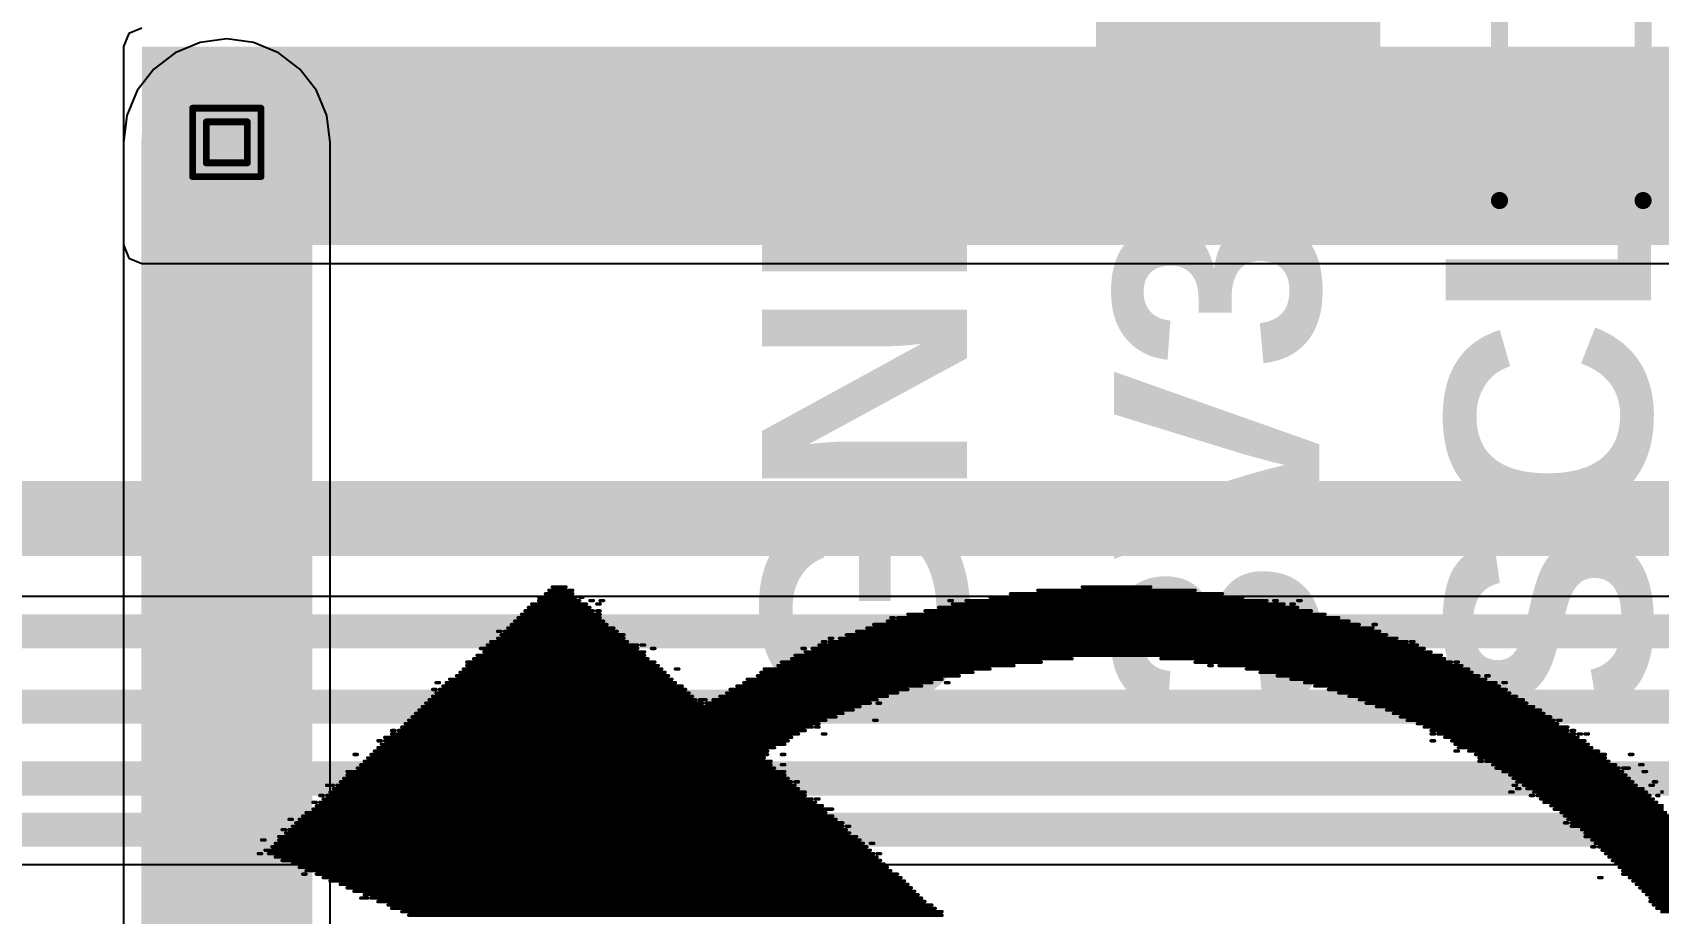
# Model space of a CAD drawing. Header units: inches. Extents: x -0.3 to 9.9, y -0.4 to 5.
# Drawn here: x 1.863 to 2.3385, y 1.6235 to 1.8811 of the extents above; entities that cross this region are included whole.
import ezdxf

# ---------------------------------------------------------------- set-up
doc = ezdxf.new("R2010")
doc.units = ezdxf.units.IN
doc.header["$MEASUREMENT"] = 0
for name, color, linetype in [('Bottom Layer', 5, 'Continuous'), ('Bottom Overlay', 54, 'Continuous'), ('Bottom Solder', 6, 'Continuous'), ('Drill Drawing', 1, 'Continuous'), ('Top Layer', 1, 'Continuous'), ('Top Overlay', 2, 'Continuous'), ('Top Paste', 8, 'Continuous'), ('Top Solder', 216, 'Continuous'), ('Via Holes', 16, 'Continuous')]:
    doc.layers.add(name, color=color, linetype=linetype)
doc.styles.add('Arial_Bold', font='', dxfattribs={"height": 0.2})
doc.styles.get('Arial_Bold').set_extended_font_data('Arial', bold=True)

# ---------------------------------------------------------------- blocks, each defined once
blk = doc.blocks.new('R___0603_74')
at = {"layer": 'Top Layer'}
for points in [[(-0.015, 0.0175), (-0.015, -0.0175), (-0.045, -0.0175), (-0.045, 0.0175)], [(0.045, 0.0175), (0.045, -0.0175), (0.015, -0.0175), (0.015, 0.0175)]]:
    blk.add_hatch(color=1, dxfattribs=at).paths.add_polyline_path(points)
at = {"layer": 'Top Paste'}
for points in [[(-0.015, 0.0175), (-0.015, -0.0175), (-0.045, -0.0175), (-0.045, 0.0175)], [(0.045, 0.0175), (0.045, -0.0175), (0.015, -0.0175), (0.015, 0.0175)]]:
    blk.add_hatch(color=8, dxfattribs=at).paths.add_polyline_path(points)
at = {"layer": 'Top Solder'}
for points in [[(-0.011, 0.0215), (-0.011, -0.0215), (-0.049, -0.0215), (-0.049, 0.0215)], [(0.049, 0.0215), (0.049, -0.0215), (0.011, -0.0215), (0.011, 0.0215)]]:
    blk.add_hatch(color=216, dxfattribs=at).paths.add_polyline_path(points)
at = {"layer": 'Top Overlay', "const_width": 0.005}
for points in [[(0.048, 0.021), (-0.048, 0.021)], [(-0.048, -0.021), (-0.048, 0.021)], [(0.048, -0.021), (0.048, 0.021)], [(0.048, -0.021), (-0.048, -0.021)]]:
    blk.add_lwpolyline(points, dxfattribs=at)
at = {"layer": 'Top Overlay', "const_width": 0.0025}
for points in [[(-0.04925, 0.021, 1), (-0.04675, 0.021, 1)], [(-0.04925, 0.021, 1), (-0.04675, 0.021, 1)], [(0.04675, 0.021, 1), (0.04925, 0.021, 1)], [(0.04675, 0.021, 1), (0.04925, 0.021, 1)], [(-0.04925, -0.021, 1), (-0.04675, -0.021, 1)], [(-0.04925, -0.021, 1), (-0.04675, -0.021, 1)], [(0.04675, -0.021, 1), (0.04925, -0.021, 1)], [(0.04675, -0.021, 1), (0.04925, -0.021, 1)]]:
    blk.add_lwpolyline(points, format="xyb", close=True, dxfattribs=at)

msp = doc.modelspace()

# ---------------------------------------------------------------- hatches: boundary and pattern name
at = {"layer": 'Bottom Layer'}
h = msp.add_hatch(color=5, dxfattribs=at)
edge = h.paths.add_edge_path()
edge.add_arc((1.91982, 1.849), 0.01181, 0, 360)
at = {"layer": 'Bottom Solder'}
h = msp.add_hatch(color=6, dxfattribs=at)
edge = h.paths.add_edge_path()
edge.add_arc((1.91982, 1.849), 0.00591, 0, 360)
at = {"layer": 'Top Layer'}
for points in [[(2.174, 1.839), (2.25718, 1.839), (2.25718, 2.152), (2.174, 2.152)], [(2.859, 1.819), (2.859, 1.877), (1.895, 1.877), (1.895, 1.819)]]:
    msp.add_hatch(color=1, dxfattribs=at).paths.add_polyline_path(points)
h = msp.add_hatch(color=1, dxfattribs=at)
edge = h.paths.add_edge_path()
edge.add_arc((1.91982, 1.849), 0.01181, 0, 360)
at = {"layer": 'Top Solder'}
h = msp.add_hatch(color=216, dxfattribs=at)
edge = h.paths.add_edge_path()
edge.add_arc((1.91982, 1.849), 0.00591, 0, 360)
at = {"layer": 'Via Holes'}
h = msp.add_hatch(color=7, dxfattribs=at)
edge = h.paths.add_edge_path()
edge.add_arc((1.91982, 1.849), 0.00591, 0, 360)

# ---------------------------------------------------------------- linework, layer by layer
at = {"layer": 'Bottom Layer'}
for p, q in [((1.91199, 1.87823), (1.90469, 1.87521)), ((1.91982, 1.87926), (1.91199, 1.87823)), ((1.92765, 1.87823), (1.91982, 1.87926)), ((1.93495, 1.87521), (1.92765, 1.87823)), ((1.90469, 1.87521), (1.89843, 1.8704)), ((1.94122, 1.8704), (1.93495, 1.87521)), ((1.89843, 1.8704), (1.89362, 1.86413)), ((1.94603, 1.86413), (1.94122, 1.8704)), ((1.89362, 1.86413), (1.89059, 1.85683)), ((1.94905, 1.85683), (1.94603, 1.86413)), ((1.89059, 1.85683), (1.88956, 1.849)), ((1.95008, 1.849), (1.94905, 1.85683)), ((1.88956, 1.849), (1.88956, 1.56695)), ((1.95008, 1.56695), (1.95008, 1.849))]:
    msp.add_line(p, q, dxfattribs=at)
at = {"layer": 'Bottom Layer', "const_width": 0.05}
msp.add_lwpolyline([(1.91982, 1.56695), (1.91982, 1.849)], dxfattribs=at)
at = {"layer": 'Bottom Layer', "const_width": 0.025}
msp.add_lwpolyline([(1.90732, 1.849, 1), (1.93232, 1.849, 1)], format="xyb", close=True, dxfattribs=at)
at = {"layer": 'Bottom Overlay', "const_width": 0.001}
for points in [[(2.013, 1.717), (2.021, 1.717)], [(2.014, 1.718), (2.021, 1.718)], [(2.015, 1.719), (2.019, 1.719)], [(2.149, 1.717), (2.211, 1.717)], [(2.157, 1.718), (2.203, 1.718)], [(2.17, 1.719), (2.19, 1.719)], [(2.007, 1.712), (2.027, 1.712)], [(2.008, 1.713), (2.026, 1.713)], [(2.009, 1.714), (2.025, 1.714)], [(2.011, 1.716), (2.022, 1.716)], [(2.011, 1.715), (2.023, 1.715)], [(2.023, 1.716), (2.024, 1.716)], [(2.026, 1.715), (2.027, 1.715)], [(2.028, 1.714), (2.029, 1.714)], [(2.028, 1.712), (2.029, 1.712)], [(2.029, 1.715), (2.03, 1.715)], [(2.124, 1.712), (2.237, 1.712)], [(2.128, 1.713), (2.233, 1.713)], [(2.131, 1.715), (2.132, 1.715)], [(2.132, 1.714), (2.229, 1.714)], [(2.136, 1.715), (2.224, 1.715)], [(2.143, 1.716), (2.217, 1.716)], [(2.226, 1.715), (2.227, 1.715)], [(2.231, 1.714), (2.232, 1.714)], [(2.233, 1.715), (2.234, 1.715)], [(2.002, 1.707), (2.033, 1.707)], [(2.003, 1.708), (2.031, 1.708)], [(2.004, 1.709), (2.03, 1.709)], [(2.005, 1.71), (2.029, 1.71)], [(2.006, 1.711), (2.029, 1.711)], [(2.107, 1.707), (2.255, 1.707)], [(2.109, 1.708), (2.251, 1.708)], [(2.113, 1.709), (2.248, 1.709)], [(2.114, 1.71), (2.115, 1.71)], [(2.116, 1.71), (2.245, 1.71)], [(2.119, 1.711), (2.241, 1.711)], [(2.255, 1.708), (2.256, 1.708)], [(1.996, 1.702), (2.04, 1.702)], [(1.997, 1.703), (2.037, 1.703)], [(1.999, 1.706), (2, 1.706)], [(1.999, 1.704), (2.036, 1.704)], [(2, 1.705), (2.036, 1.705)], [(2.001, 1.706), (2.034, 1.706)], [(2.041, 1.702), (2.042, 1.702)], [(2.093, 1.702), (2.268, 1.702)], [(2.094, 1.703), (2.095, 1.703)], [(2.096, 1.704), (2.097, 1.704)], [(2.096, 1.703), (2.265, 1.703)], [(2.099, 1.704), (2.262, 1.704)], [(2.101, 1.705), (2.259, 1.705)], [(2.104, 1.706), (2.257, 1.706)], [(2.266, 1.703), (2.267, 1.703)], [(1.992, 1.698), (2.043, 1.698)], [(1.993, 1.699), (2.042, 1.699)], [(1.994, 1.701), (2.04, 1.701)], [(1.995, 1.7), (2.042, 1.7)], [(2.044, 1.701), (2.045, 1.701)], [(2.085, 1.698), (2.167, 1.698)], [(2.086, 1.699), (2.275, 1.699)], [(2.088, 1.701), (2.089, 1.701)], [(2.089, 1.7), (2.272, 1.7)], [(2.091, 1.701), (2.27, 1.701)], [(2.193, 1.698), (2.276, 1.698)], [(1.987, 1.693), (2.049, 1.693)], [(1.988, 1.694), (2.048, 1.694)], [(1.989, 1.695), (2.047, 1.695)], [(1.99, 1.697), (2.045, 1.697)], [(1.99, 1.696), (2.046, 1.696)], [(2.051, 1.695), (2.052, 1.695)], [(2.075, 1.693), (2.134, 1.693)], [(2.076, 1.694), (2.138, 1.694)], [(2.077, 1.695), (2.143, 1.695)], [(2.081, 1.696), (2.15, 1.696)], [(2.082, 1.697), (2.158, 1.697)], [(2.203, 1.697), (2.278, 1.697)], [(2.207, 1.696), (2.208, 1.696)], [(2.21, 1.696), (2.281, 1.696)], [(2.218, 1.695), (2.283, 1.695)], [(2.222, 1.694), (2.284, 1.694)], [(2.227, 1.693), (2.286, 1.693)], [(2.279, 1.697), (2.28, 1.697)], [(2.288, 1.693), (2.289, 1.693)], [(1.98, 1.689), (1.981, 1.689)], [(1.981, 1.691), (1.982, 1.691)], [(1.981, 1.688), (2.055, 1.688)], [(1.982, 1.689), (2.054, 1.689)], [(1.983, 1.69), (2.053, 1.69)], [(1.984, 1.691), (2.051, 1.691)], [(1.985, 1.692), (2.05, 1.692)], [(2.066, 1.688), (2.116, 1.688)], [(2.067, 1.689), (2.119, 1.689)], [(2.069, 1.69), (2.123, 1.69)], [(2.071, 1.691), (2.126, 1.691)], [(2.072, 1.692), (2.129, 1.692)], [(2.13, 1.691), (2.131, 1.691)], [(2.231, 1.692), (2.288, 1.692)], [(2.235, 1.691), (2.291, 1.691)], [(2.238, 1.69), (2.292, 1.69)], [(2.242, 1.689), (2.294, 1.689)], [(2.245, 1.688), (2.295, 1.688)], [(2.293, 1.691), (2.294, 1.691)], [(1.976, 1.683), (2.103, 1.683)], [(1.977, 1.684), (2.105, 1.684)], [(1.978, 1.685), (2.059, 1.685)], [(1.979, 1.686), (2.057, 1.686)], [(1.98, 1.687), (2.056, 1.687)], [(2.058, 1.686), (2.06, 1.686)], [(2.06, 1.685), (2.108, 1.685)], [(2.062, 1.686), (2.11, 1.686)], [(2.064, 1.687), (2.113, 1.687)], [(2.11, 1.685), (2.111, 1.685)], [(2.248, 1.687), (2.297, 1.687)], [(2.251, 1.686), (2.299, 1.686)], [(2.253, 1.685), (2.3, 1.685)], [(2.256, 1.684), (2.302, 1.684)], [(2.259, 1.683), (2.304, 1.683)], [(1.972, 1.679), (2.093, 1.679)], [(1.973, 1.68), (2.095, 1.68)], [(1.974, 1.681), (2.098, 1.681)], [(1.975, 1.682), (2.1, 1.682)], [(2.109, 1.68), (2.11, 1.68)], [(2.261, 1.682), (2.305, 1.682)], [(2.263, 1.681), (2.307, 1.681)], [(2.265, 1.68), (2.308, 1.68)], [(2.268, 1.679), (2.309, 1.679)], [(2.309, 1.68), (2.31, 1.68)], [(1.964, 1.674), (1.965, 1.674)], [(1.966, 1.675), (2.085, 1.675)], [(1.966, 1.674), (2.084, 1.674)], [(1.968, 1.677), (1.969, 1.677)], [(1.968, 1.676), (2.087, 1.676)], [(1.97, 1.677), (2.089, 1.677)], [(1.971, 1.678), (2.091, 1.678)], [(2.092, 1.678), (2.093, 1.678)], [(2.094, 1.676), (2.095, 1.676)], [(2.27, 1.678), (2.312, 1.678)], [(2.272, 1.677), (2.312, 1.677)], [(2.272, 1.676), (2.273, 1.676)], [(2.272, 1.674), (2.273, 1.674)], [(2.274, 1.676), (2.314, 1.676)], [(2.276, 1.675), (2.315, 1.675)], [(2.278, 1.674), (2.317, 1.674)], [(2.313, 1.677), (2.314, 1.677)], [(2.315, 1.676), (2.316, 1.676)], [(2.317, 1.676), (2.318, 1.676)], [(1.957, 1.67), (1.958, 1.67)], [(1.961, 1.669), (2.077, 1.669)], [(1.962, 1.67), (2.078, 1.67)], [(1.963, 1.671), (2.078, 1.671)], [(1.964, 1.672), (2.08, 1.672)], [(1.965, 1.673), (2.083, 1.673)], [(2.082, 1.67), (2.083, 1.67)], [(2.279, 1.673), (2.318, 1.673)], [(2.279, 1.671), (2.28, 1.671)], [(2.28, 1.672), (2.319, 1.672)], [(2.283, 1.671), (2.321, 1.671)], [(2.285, 1.67), (2.323, 1.67)], [(2.286, 1.669), (2.323, 1.669)], [(2.33, 1.67), (2.331, 1.67)], [(1.955, 1.665), (2.083, 1.665)], [(1.955, 1.664), (2.083, 1.664)], [(1.958, 1.666), (2.08, 1.666)], [(1.959, 1.667), (2.079, 1.667)], [(1.96, 1.668), (2.079, 1.668)], [(2.082, 1.667), (2.083, 1.667)], [(2.286, 1.668), (2.287, 1.668)], [(2.288, 1.668), (2.324, 1.668)], [(2.29, 1.667), (2.326, 1.667)], [(2.291, 1.666), (2.327, 1.666)], [(2.293, 1.665), (2.328, 1.665)], [(2.295, 1.664), (2.329, 1.664)], [(2.328, 1.666), (2.33, 1.666)], [(2.333, 1.667), (2.334, 1.667)], [(2.334, 1.665), (2.335, 1.665)], [(1.949, 1.661), (1.951, 1.661)], [(1.95, 1.659), (2.089, 1.659)], [(1.951, 1.66), (2.087, 1.66)], [(1.952, 1.661), (2.086, 1.661)], [(1.953, 1.662), (2.085, 1.662)], [(1.954, 1.663), (2.084, 1.663)], [(2.086, 1.662), (2.087, 1.662)], [(2.295, 1.659), (2.296, 1.659)], [(2.296, 1.663), (2.33, 1.663)], [(2.296, 1.661), (2.297, 1.661)], [(2.297, 1.662), (2.331, 1.662)], [(2.297, 1.66), (2.298, 1.66)], [(2.299, 1.661), (2.332, 1.661)], [(2.3, 1.66), (2.334, 1.66)], [(2.302, 1.659), (2.335, 1.659)], [(2.336, 1.661), (2.337, 1.661)], [(2.337, 1.662), (2.338, 1.662)], [(2.339, 1.659), (2.34, 1.659)], [(1.945, 1.656), (1.946, 1.656)], [(1.946, 1.655), (2.094, 1.655)], [(1.947, 1.658), (1.948, 1.658)], [(1.947, 1.656), (2.092, 1.656)], [(1.948, 1.657), (2.091, 1.657)], [(1.949, 1.658), (2.089, 1.658)], [(2.092, 1.657), (2.093, 1.657)], [(2.301, 1.658), (2.302, 1.658)], [(2.303, 1.658), (2.336, 1.658)], [(2.304, 1.657), (2.337, 1.657)], [(2.305, 1.656), (2.338, 1.656)], [(2.307, 1.655), (2.34, 1.655)], [(2.338, 1.658), (2.339, 1.658)], [(1.938, 1.651), (1.939, 1.651)], [(1.94, 1.65), (2.1, 1.65)], [(1.941, 1.651), (2.098, 1.651)], [(1.942, 1.652), (2.097, 1.652)], [(1.943, 1.653), (2.095, 1.653)], [(1.945, 1.654), (2.097, 1.654)], [(2.308, 1.654), (2.34, 1.654)], [(2.31, 1.653), (2.341, 1.653)], [(2.311, 1.652), (2.344, 1.652)], [(2.311, 1.65), (2.312, 1.65)], [(2.312, 1.651), (2.343, 1.651)], [(2.313, 1.65), (2.344, 1.65)], [(1.93, 1.645), (1.931, 1.645)], [(1.935, 1.646), (2.104, 1.646)], [(1.935, 1.645), (2.105, 1.645)], [(1.936, 1.648), (1.937, 1.648)], [(1.937, 1.647), (2.102, 1.647)], [(1.938, 1.648), (2.101, 1.648)], [(1.939, 1.649), (2.1, 1.649)], [(2.101, 1.649), (2.102, 1.649)], [(2.313, 1.649), (2.345, 1.649)], [(2.316, 1.648), (2.346, 1.648)], [(2.317, 1.647), (2.347, 1.647)], [(2.317, 1.646), (2.347, 1.646)], [(2.319, 1.645), (2.348, 1.645)], [(1.929, 1.641), (1.93, 1.641)], [(1.931, 1.642), (2.108, 1.642)], [(1.932, 1.641), (2.109, 1.641)], [(1.933, 1.643), (2.107, 1.643)], [(1.934, 1.644), (2.106, 1.644)], [(1.934, 1.64), (2.11, 1.64)], [(2.108, 1.644), (2.109, 1.644)], [(2.11, 1.641), (2.111, 1.641)], [(2.319, 1.643), (2.32, 1.643)], [(2.32, 1.644), (2.349, 1.644)], [(2.321, 1.643), (2.35, 1.643)], [(2.322, 1.642), (2.351, 1.642)], [(2.323, 1.641), (2.352, 1.641)], [(2.324, 1.64), (2.353, 1.64)], [(1.936, 1.639), (2.111, 1.639)], [(1.939, 1.638), (2.112, 1.638)], [(1.941, 1.637), (2.113, 1.637)], [(1.943, 1.636), (2.114, 1.636)], [(2.325, 1.639), (2.354, 1.639)], [(2.326, 1.638), (2.355, 1.638)], [(2.327, 1.637), (2.355, 1.637)], [(2.328, 1.636), (2.356, 1.636)], [(1.942, 1.635), (1.943, 1.635)], [(1.946, 1.635), (2.116, 1.635)], [(1.948, 1.634), (2.117, 1.634)], [(1.95, 1.633), (2.118, 1.633)], [(1.953, 1.632), (2.119, 1.632)], [(1.955, 1.631), (2.12, 1.631)], [(2.321, 1.634), (2.322, 1.634)], [(2.328, 1.635), (2.357, 1.635)], [(2.33, 1.634), (2.358, 1.634)], [(2.331, 1.633), (2.359, 1.633)], [(2.332, 1.632), (2.359, 1.632)], [(2.333, 1.631), (2.36, 1.631)], [(1.957, 1.63), (2.121, 1.63)], [(1.959, 1.628), (1.961, 1.628)], [(1.96, 1.629), (2.122, 1.629)], [(1.962, 1.628), (2.123, 1.628)], [(1.964, 1.627), (2.124, 1.627)], [(1.967, 1.626), (2.126, 1.626)], [(2.334, 1.63), (2.361, 1.63)], [(2.335, 1.629), (2.362, 1.629)], [(2.336, 1.628), (2.363, 1.628)], [(2.336, 1.627), (2.363, 1.627)], [(2.337, 1.626), (2.364, 1.626)], [(1.968, 1.625), (2.127, 1.625)], [(1.971, 1.624), (2.129, 1.624)], [(1.973, 1.623), (2.129, 1.623)], [(2.338, 1.625), (2.365, 1.625)], [(2.339, 1.624), (2.367, 1.624)]]:
    msp.add_lwpolyline(points, dxfattribs=at)
at = {"layer": 'Bottom Overlay', "const_width": 0.0005}
for points in [[(2.01275, 1.717, 1), (2.01325, 1.717, 1)], [(2.01375, 1.718, 1), (2.01425, 1.718, 1)], [(2.01475, 1.719, 1), (2.01525, 1.719, 1)], [(2.01875, 1.719, 1), (2.01925, 1.719, 1)], [(2.02075, 1.718, 1), (2.02125, 1.718, 1)], [(2.02075, 1.717, 1), (2.02125, 1.717, 1)], [(2.14875, 1.717, 1), (2.14925, 1.717, 1)], [(2.15675, 1.718, 1), (2.15725, 1.718, 1)], [(2.16975, 1.719, 1), (2.17025, 1.719, 1)], [(2.18975, 1.719, 1), (2.19025, 1.719, 1)], [(2.20275, 1.718, 1), (2.20325, 1.718, 1)], [(2.21075, 1.717, 1), (2.21125, 1.717, 1)], [(2.00675, 1.712, 1), (2.00725, 1.712, 1)], [(2.00775, 1.713, 1), (2.00825, 1.713, 1)], [(2.00875, 1.714, 1), (2.00925, 1.714, 1)], [(2.01075, 1.716, 1), (2.01125, 1.716, 1)], [(2.01075, 1.715, 1), (2.01125, 1.715, 1)], [(2.02175, 1.716, 1), (2.02225, 1.716, 1)], [(2.02275, 1.716, 1), (2.02325, 1.716, 1)], [(2.02275, 1.715, 1), (2.02325, 1.715, 1)], [(2.02375, 1.716, 1), (2.02425, 1.716, 1)], [(2.02475, 1.714, 1), (2.02525, 1.714, 1)], [(2.02575, 1.715, 1), (2.02625, 1.715, 1)], [(2.02575, 1.713, 1), (2.02625, 1.713, 1)], [(2.02675, 1.715, 1), (2.02725, 1.715, 1)], [(2.02675, 1.712, 1), (2.02725, 1.712, 1)], [(2.02775, 1.714, 1), (2.02825, 1.714, 1)], [(2.02775, 1.712, 1), (2.02825, 1.712, 1)], [(2.02875, 1.715, 1), (2.02925, 1.715, 1)], [(2.02875, 1.714, 1), (2.02925, 1.714, 1)], [(2.02875, 1.712, 1), (2.02925, 1.712, 1)], [(2.02975, 1.715, 1), (2.03025, 1.715, 1)], [(2.12375, 1.712, 1), (2.12425, 1.712, 1)], [(2.12775, 1.713, 1), (2.12825, 1.713, 1)], [(2.13075, 1.715, 1), (2.13125, 1.715, 1)], [(2.13175, 1.715, 1), (2.13225, 1.715, 1)], [(2.13175, 1.714, 1), (2.13225, 1.714, 1)], [(2.13575, 1.715, 1), (2.13625, 1.715, 1)], [(2.14275, 1.716, 1), (2.14325, 1.716, 1)], [(2.21675, 1.716, 1), (2.21725, 1.716, 1)], [(2.22375, 1.715, 1), (2.22425, 1.715, 1)], [(2.22575, 1.715, 1), (2.22625, 1.715, 1)], [(2.22675, 1.715, 1), (2.22725, 1.715, 1)], [(2.22875, 1.714, 1), (2.22925, 1.714, 1)], [(2.23075, 1.714, 1), (2.23125, 1.714, 1)], [(2.23175, 1.714, 1), (2.23225, 1.714, 1)], [(2.23275, 1.715, 1), (2.23325, 1.715, 1)], [(2.23275, 1.713, 1), (2.23325, 1.713, 1)], [(2.23375, 1.715, 1), (2.23425, 1.715, 1)], [(2.23675, 1.712, 1), (2.23725, 1.712, 1)], [(2.00175, 1.707, 1), (2.00225, 1.707, 1)], [(2.00275, 1.708, 1), (2.00325, 1.708, 1)], [(2.00375, 1.709, 1), (2.00425, 1.709, 1)], [(2.00475, 1.71, 1), (2.00525, 1.71, 1)], [(2.00575, 1.711, 1), (2.00625, 1.711, 1)], [(2.02875, 1.711, 1), (2.02925, 1.711, 1)], [(2.02875, 1.71, 1), (2.02925, 1.71, 1)], [(2.02975, 1.709, 1), (2.03025, 1.709, 1)], [(2.03075, 1.708, 1), (2.03125, 1.708, 1)], [(2.03275, 1.707, 1), (2.03325, 1.707, 1)], [(2.10675, 1.707, 1), (2.10725, 1.707, 1)], [(2.10875, 1.708, 1), (2.10925, 1.708, 1)], [(2.11275, 1.709, 1), (2.11325, 1.709, 1)], [(2.11375, 1.71, 1), (2.11425, 1.71, 1)], [(2.11475, 1.71, 1), (2.11525, 1.71, 1)], [(2.11575, 1.71, 1), (2.11625, 1.71, 1)], [(2.11875, 1.711, 1), (2.11925, 1.711, 1)], [(2.24075, 1.711, 1), (2.24125, 1.711, 1)], [(2.24475, 1.71, 1), (2.24525, 1.71, 1)], [(2.24775, 1.709, 1), (2.24825, 1.709, 1)], [(2.25075, 1.708, 1), (2.25125, 1.708, 1)], [(2.25475, 1.708, 1), (2.25525, 1.708, 1)], [(2.25475, 1.707, 1), (2.25525, 1.707, 1)], [(2.25575, 1.708, 1), (2.25625, 1.708, 1)], [(1.99575, 1.702, 1), (1.99625, 1.702, 1)], [(1.99675, 1.703, 1), (1.99725, 1.703, 1)], [(1.99875, 1.706, 1), (1.99925, 1.706, 1)], [(1.99875, 1.704, 1), (1.99925, 1.704, 1)], [(1.99975, 1.706, 1), (2.00025, 1.706, 1)], [(1.99975, 1.705, 1), (2.00025, 1.705, 1)], [(2.00075, 1.706, 1), (2.00125, 1.706, 1)], [(2.03375, 1.706, 1), (2.03425, 1.706, 1)], [(2.03575, 1.705, 1), (2.03625, 1.705, 1)], [(2.03575, 1.704, 1), (2.03625, 1.704, 1)], [(2.03675, 1.703, 1), (2.03725, 1.703, 1)], [(2.03975, 1.702, 1), (2.04025, 1.702, 1)], [(2.04075, 1.702, 1), (2.04125, 1.702, 1)], [(2.04175, 1.702, 1), (2.04225, 1.702, 1)], [(2.09275, 1.702, 1), (2.09325, 1.702, 1)], [(2.09375, 1.703, 1), (2.09425, 1.703, 1)], [(2.09475, 1.703, 1), (2.09525, 1.703, 1)], [(2.09575, 1.704, 1), (2.09625, 1.704, 1)], [(2.09575, 1.703, 1), (2.09625, 1.703, 1)], [(2.09675, 1.704, 1), (2.09725, 1.704, 1)], [(2.09875, 1.704, 1), (2.09925, 1.704, 1)], [(2.10075, 1.705, 1), (2.10125, 1.705, 1)], [(2.10375, 1.706, 1), (2.10425, 1.706, 1)], [(2.25675, 1.706, 1), (2.25725, 1.706, 1)], [(2.25875, 1.705, 1), (2.25925, 1.705, 1)], [(2.26175, 1.704, 1), (2.26225, 1.704, 1)], [(2.26475, 1.703, 1), (2.26525, 1.703, 1)], [(2.26575, 1.703, 1), (2.26625, 1.703, 1)], [(2.26675, 1.703, 1), (2.26725, 1.703, 1)], [(2.26775, 1.702, 1), (2.26825, 1.702, 1)], [(1.99175, 1.698, 1), (1.99225, 1.698, 1)], [(1.99275, 1.699, 1), (1.99325, 1.699, 1)], [(1.99375, 1.701, 1), (1.99425, 1.701, 1)], [(1.99475, 1.7, 1), (1.99525, 1.7, 1)], [(2.03975, 1.701, 1), (2.04025, 1.701, 1)], [(2.04175, 1.7, 1), (2.04225, 1.7, 1)], [(2.04175, 1.699, 1), (2.04225, 1.699, 1)], [(2.04275, 1.698, 1), (2.04325, 1.698, 1)], [(2.04375, 1.701, 1), (2.04425, 1.701, 1)], [(2.04475, 1.701, 1), (2.04525, 1.701, 1)], [(2.08475, 1.698, 1), (2.08525, 1.698, 1)], [(2.08575, 1.699, 1), (2.08625, 1.699, 1)], [(2.08775, 1.701, 1), (2.08825, 1.701, 1)], [(2.08875, 1.701, 1), (2.08925, 1.701, 1)], [(2.08875, 1.7, 1), (2.08925, 1.7, 1)], [(2.09075, 1.701, 1), (2.09125, 1.701, 1)], [(2.16675, 1.698, 1), (2.16725, 1.698, 1)], [(2.19275, 1.698, 1), (2.19325, 1.698, 1)], [(2.26975, 1.701, 1), (2.27025, 1.701, 1)], [(2.27175, 1.7, 1), (2.27225, 1.7, 1)], [(2.27475, 1.699, 1), (2.27525, 1.699, 1)], [(2.27575, 1.698, 1), (2.27625, 1.698, 1)], [(1.98675, 1.693, 1), (1.98725, 1.693, 1)], [(1.98775, 1.694, 1), (1.98825, 1.694, 1)], [(1.98875, 1.695, 1), (1.98925, 1.695, 1)], [(1.98975, 1.697, 1), (1.99025, 1.697, 1)], [(1.98975, 1.696, 1), (1.99025, 1.696, 1)], [(2.04475, 1.697, 1), (2.04525, 1.697, 1)], [(2.04575, 1.696, 1), (2.04625, 1.696, 1)], [(2.04675, 1.695, 1), (2.04725, 1.695, 1)], [(2.04775, 1.694, 1), (2.04825, 1.694, 1)], [(2.04875, 1.693, 1), (2.04925, 1.693, 1)], [(2.05075, 1.695, 1), (2.05125, 1.695, 1)], [(2.05175, 1.695, 1), (2.05225, 1.695, 1)], [(2.07475, 1.693, 1), (2.07525, 1.693, 1)], [(2.07575, 1.694, 1), (2.07625, 1.694, 1)], [(2.07675, 1.695, 1), (2.07725, 1.695, 1)], [(2.08075, 1.696, 1), (2.08125, 1.696, 1)], [(2.08175, 1.697, 1), (2.08225, 1.697, 1)], [(2.13375, 1.693, 1), (2.13425, 1.693, 1)], [(2.13775, 1.694, 1), (2.13825, 1.694, 1)], [(2.14275, 1.695, 1), (2.14325, 1.695, 1)], [(2.14975, 1.696, 1), (2.15025, 1.696, 1)], [(2.15775, 1.697, 1), (2.15825, 1.697, 1)], [(2.20275, 1.697, 1), (2.20325, 1.697, 1)], [(2.20675, 1.696, 1), (2.20725, 1.696, 1)], [(2.20775, 1.696, 1), (2.20825, 1.696, 1)], [(2.20975, 1.696, 1), (2.21025, 1.696, 1)], [(2.21775, 1.695, 1), (2.21825, 1.695, 1)], [(2.22175, 1.694, 1), (2.22225, 1.694, 1)], [(2.22675, 1.693, 1), (2.22725, 1.693, 1)], [(2.27775, 1.697, 1), (2.27825, 1.697, 1)], [(2.27875, 1.697, 1), (2.27925, 1.697, 1)], [(2.27975, 1.697, 1), (2.28025, 1.697, 1)], [(2.28075, 1.696, 1), (2.28125, 1.696, 1)], [(2.28275, 1.695, 1), (2.28325, 1.695, 1)], [(2.28375, 1.694, 1), (2.28425, 1.694, 1)], [(2.28575, 1.693, 1), (2.28625, 1.693, 1)], [(2.28775, 1.693, 1), (2.28825, 1.693, 1)], [(2.28875, 1.693, 1), (2.28925, 1.693, 1)], [(1.97975, 1.689, 1), (1.98025, 1.689, 1)], [(1.98075, 1.691, 1), (1.98125, 1.691, 1)], [(1.98075, 1.689, 1), (1.98125, 1.689, 1)], [(1.98075, 1.688, 1), (1.98125, 1.688, 1)], [(1.98175, 1.691, 1), (1.98225, 1.691, 1)], [(1.98175, 1.689, 1), (1.98225, 1.689, 1)], [(1.98275, 1.69, 1), (1.98325, 1.69, 1)], [(1.98375, 1.691, 1), (1.98425, 1.691, 1)], [(1.98475, 1.692, 1), (1.98525, 1.692, 1)], [(2.04975, 1.692, 1), (2.05025, 1.692, 1)], [(2.05075, 1.691, 1), (2.05125, 1.691, 1)], [(2.05275, 1.69, 1), (2.05325, 1.69, 1)], [(2.05375, 1.689, 1), (2.05425, 1.689, 1)], [(2.05475, 1.688, 1), (2.05525, 1.688, 1)], [(2.06575, 1.688, 1), (2.06625, 1.688, 1)], [(2.06675, 1.689, 1), (2.06725, 1.689, 1)], [(2.06875, 1.69, 1), (2.06925, 1.69, 1)], [(2.07075, 1.691, 1), (2.07125, 1.691, 1)], [(2.07175, 1.692, 1), (2.07225, 1.692, 1)], [(2.11575, 1.688, 1), (2.11625, 1.688, 1)], [(2.11875, 1.689, 1), (2.11925, 1.689, 1)], [(2.12275, 1.69, 1), (2.12325, 1.69, 1)], [(2.12575, 1.691, 1), (2.12625, 1.691, 1)], [(2.12875, 1.692, 1), (2.12925, 1.692, 1)], [(2.12975, 1.691, 1), (2.13025, 1.691, 1)], [(2.13075, 1.691, 1), (2.13125, 1.691, 1)], [(2.23075, 1.692, 1), (2.23125, 1.692, 1)], [(2.23475, 1.691, 1), (2.23525, 1.691, 1)], [(2.23775, 1.69, 1), (2.23825, 1.69, 1)], [(2.24175, 1.689, 1), (2.24225, 1.689, 1)], [(2.24475, 1.688, 1), (2.24525, 1.688, 1)], [(2.28775, 1.692, 1), (2.28825, 1.692, 1)], [(2.29075, 1.691, 1), (2.29125, 1.691, 1)], [(2.29175, 1.69, 1), (2.29225, 1.69, 1)], [(2.29275, 1.691, 1), (2.29325, 1.691, 1)], [(2.29375, 1.691, 1), (2.29425, 1.691, 1)], [(2.29375, 1.689, 1), (2.29425, 1.689, 1)], [(2.29475, 1.688, 1), (2.29525, 1.688, 1)], [(1.97575, 1.683, 1), (1.97625, 1.683, 1)], [(1.97675, 1.684, 1), (1.97725, 1.684, 1)], [(1.97775, 1.685, 1), (1.97825, 1.685, 1)], [(1.97875, 1.686, 1), (1.97925, 1.686, 1)], [(1.97975, 1.687, 1), (1.98025, 1.687, 1)], [(2.05575, 1.687, 1), (2.05625, 1.687, 1)], [(2.05675, 1.686, 1), (2.05725, 1.686, 1)], [(2.05775, 1.686, 1), (2.05825, 1.686, 1)], [(2.05875, 1.685, 1), (2.05925, 1.685, 1)], [(2.05975, 1.686, 1), (2.06025, 1.686, 1)], [(2.05975, 1.685, 1), (2.06025, 1.685, 1)], [(2.06175, 1.686, 1), (2.06225, 1.686, 1)], [(2.06375, 1.687, 1), (2.06425, 1.687, 1)], [(2.10275, 1.683, 1), (2.10325, 1.683, 1)], [(2.10475, 1.684, 1), (2.10525, 1.684, 1)], [(2.10775, 1.685, 1), (2.10825, 1.685, 1)], [(2.10975, 1.686, 1), (2.11025, 1.686, 1)], [(2.10975, 1.685, 1), (2.11025, 1.685, 1)], [(2.11075, 1.685, 1), (2.11125, 1.685, 1)], [(2.11275, 1.687, 1), (2.11325, 1.687, 1)], [(2.24775, 1.687, 1), (2.24825, 1.687, 1)], [(2.25075, 1.686, 1), (2.25125, 1.686, 1)], [(2.25275, 1.685, 1), (2.25325, 1.685, 1)], [(2.25575, 1.684, 1), (2.25625, 1.684, 1)], [(2.25875, 1.683, 1), (2.25925, 1.683, 1)], [(2.29675, 1.687, 1), (2.29725, 1.687, 1)], [(2.29875, 1.686, 1), (2.29925, 1.686, 1)], [(2.29975, 1.685, 1), (2.30025, 1.685, 1)], [(2.30175, 1.684, 1), (2.30225, 1.684, 1)], [(2.30375, 1.683, 1), (2.30425, 1.683, 1)], [(1.97175, 1.679, 1), (1.97225, 1.679, 1)], [(1.97275, 1.68, 1), (1.97325, 1.68, 1)], [(1.97375, 1.681, 1), (1.97425, 1.681, 1)], [(1.97475, 1.682, 1), (1.97525, 1.682, 1)], [(2.09275, 1.679, 1), (2.09325, 1.679, 1)], [(2.09475, 1.68, 1), (2.09525, 1.68, 1)], [(2.09775, 1.681, 1), (2.09825, 1.681, 1)], [(2.09975, 1.682, 1), (2.10025, 1.682, 1)], [(2.10875, 1.68, 1), (2.10925, 1.68, 1)], [(2.10975, 1.68, 1), (2.11025, 1.68, 1)], [(2.26075, 1.682, 1), (2.26125, 1.682, 1)], [(2.26275, 1.681, 1), (2.26325, 1.681, 1)], [(2.26475, 1.68, 1), (2.26525, 1.68, 1)], [(2.26775, 1.679, 1), (2.26825, 1.679, 1)], [(2.30475, 1.682, 1), (2.30525, 1.682, 1)], [(2.30675, 1.681, 1), (2.30725, 1.681, 1)], [(2.30775, 1.68, 1), (2.30825, 1.68, 1)], [(2.30875, 1.68, 1), (2.30925, 1.68, 1)], [(2.30875, 1.679, 1), (2.30925, 1.679, 1)], [(2.30975, 1.68, 1), (2.31025, 1.68, 1)], [(1.96375, 1.674, 1), (1.96425, 1.674, 1)], [(1.96475, 1.674, 1), (1.96525, 1.674, 1)], [(1.96575, 1.675, 1), (1.96625, 1.675, 1)], [(1.96575, 1.674, 1), (1.96625, 1.674, 1)], [(1.96775, 1.677, 1), (1.96825, 1.677, 1)], [(1.96775, 1.676, 1), (1.96825, 1.676, 1)], [(1.96875, 1.677, 1), (1.96925, 1.677, 1)], [(1.96975, 1.677, 1), (1.97025, 1.677, 1)], [(1.97075, 1.678, 1), (1.97125, 1.678, 1)], [(2.08375, 1.674, 1), (2.08425, 1.674, 1)], [(2.08475, 1.675, 1), (2.08525, 1.675, 1)], [(2.08675, 1.676, 1), (2.08725, 1.676, 1)], [(2.08875, 1.677, 1), (2.08925, 1.677, 1)], [(2.09075, 1.678, 1), (2.09125, 1.678, 1)], [(2.09175, 1.678, 1), (2.09225, 1.678, 1)], [(2.09275, 1.678, 1), (2.09325, 1.678, 1)], [(2.09375, 1.676, 1), (2.09425, 1.676, 1)], [(2.09475, 1.676, 1), (2.09525, 1.676, 1)], [(2.26975, 1.678, 1), (2.27025, 1.678, 1)], [(2.27175, 1.677, 1), (2.27225, 1.677, 1)], [(2.27175, 1.676, 1), (2.27225, 1.676, 1)], [(2.27175, 1.674, 1), (2.27225, 1.674, 1)], [(2.27275, 1.676, 1), (2.27325, 1.676, 1)], [(2.27275, 1.674, 1), (2.27325, 1.674, 1)], [(2.27375, 1.676, 1), (2.27425, 1.676, 1)], [(2.27575, 1.675, 1), (2.27625, 1.675, 1)], [(2.27775, 1.674, 1), (2.27825, 1.674, 1)], [(2.31175, 1.678, 1), (2.31225, 1.678, 1)], [(2.31175, 1.677, 1), (2.31225, 1.677, 1)], [(2.31275, 1.677, 1), (2.31325, 1.677, 1)], [(2.31375, 1.677, 1), (2.31425, 1.677, 1)], [(2.31375, 1.676, 1), (2.31425, 1.676, 1)], [(2.31475, 1.676, 1), (2.31525, 1.676, 1)], [(2.31475, 1.675, 1), (2.31525, 1.675, 1)], [(2.31575, 1.676, 1), (2.31625, 1.676, 1)], [(2.31675, 1.676, 1), (2.31725, 1.676, 1)], [(2.31675, 1.674, 1), (2.31725, 1.674, 1)], [(2.31775, 1.676, 1), (2.31825, 1.676, 1)], [(1.95675, 1.67, 1), (1.95725, 1.67, 1)], [(1.95775, 1.67, 1), (1.95825, 1.67, 1)], [(1.96075, 1.669, 1), (1.96125, 1.669, 1)], [(1.96175, 1.67, 1), (1.96225, 1.67, 1)], [(1.96275, 1.671, 1), (1.96325, 1.671, 1)], [(1.96375, 1.672, 1), (1.96425, 1.672, 1)], [(1.96475, 1.673, 1), (1.96525, 1.673, 1)], [(2.07675, 1.669, 1), (2.07725, 1.669, 1)], [(2.07775, 1.671, 1), (2.07825, 1.671, 1)], [(2.07775, 1.67, 1), (2.07825, 1.67, 1)], [(2.07975, 1.672, 1), (2.08025, 1.672, 1)], [(2.08175, 1.67, 1), (2.08225, 1.67, 1)], [(2.08275, 1.673, 1), (2.08325, 1.673, 1)], [(2.08275, 1.67, 1), (2.08325, 1.67, 1)], [(2.27875, 1.673, 1), (2.27925, 1.673, 1)], [(2.27875, 1.671, 1), (2.27925, 1.671, 1)], [(2.27975, 1.672, 1), (2.28025, 1.672, 1)], [(2.27975, 1.671, 1), (2.28025, 1.671, 1)], [(2.28275, 1.671, 1), (2.28325, 1.671, 1)], [(2.28475, 1.67, 1), (2.28525, 1.67, 1)], [(2.28575, 1.669, 1), (2.28625, 1.669, 1)], [(2.31775, 1.673, 1), (2.31825, 1.673, 1)], [(2.31875, 1.672, 1), (2.31925, 1.672, 1)], [(2.32075, 1.671, 1), (2.32125, 1.671, 1)], [(2.32275, 1.67, 1), (2.32325, 1.67, 1)], [(2.32275, 1.669, 1), (2.32325, 1.669, 1)], [(2.32975, 1.67, 1), (2.33025, 1.67, 1)], [(2.33075, 1.67, 1), (2.33125, 1.67, 1)], [(1.95475, 1.665, 1), (1.95525, 1.665, 1)], [(1.95475, 1.664, 1), (1.95525, 1.664, 1)], [(1.95775, 1.666, 1), (1.95825, 1.666, 1)], [(1.95875, 1.667, 1), (1.95925, 1.667, 1)], [(1.95975, 1.668, 1), (1.96025, 1.668, 1)], [(2.07875, 1.668, 1), (2.07925, 1.668, 1)], [(2.07875, 1.667, 1), (2.07925, 1.667, 1)], [(2.07975, 1.666, 1), (2.08025, 1.666, 1)], [(2.08175, 1.667, 1), (2.08225, 1.667, 1)], [(2.08275, 1.667, 1), (2.08325, 1.667, 1)], [(2.08275, 1.665, 1), (2.08325, 1.665, 1)], [(2.08275, 1.664, 1), (2.08325, 1.664, 1)], [(2.28575, 1.668, 1), (2.28625, 1.668, 1)], [(2.28675, 1.668, 1), (2.28725, 1.668, 1)], [(2.28775, 1.668, 1), (2.28825, 1.668, 1)], [(2.28975, 1.667, 1), (2.29025, 1.667, 1)], [(2.29075, 1.666, 1), (2.29125, 1.666, 1)], [(2.29275, 1.665, 1), (2.29325, 1.665, 1)], [(2.29475, 1.664, 1), (2.29525, 1.664, 1)], [(2.32375, 1.668, 1), (2.32425, 1.668, 1)], [(2.32575, 1.667, 1), (2.32625, 1.667, 1)], [(2.32675, 1.666, 1), (2.32725, 1.666, 1)], [(2.32775, 1.666, 1), (2.32825, 1.666, 1)], [(2.32775, 1.665, 1), (2.32825, 1.665, 1)], [(2.32875, 1.664, 1), (2.32925, 1.664, 1)], [(2.32975, 1.666, 1), (2.33025, 1.666, 1)], [(2.33275, 1.667, 1), (2.33325, 1.667, 1)], [(2.33375, 1.667, 1), (2.33425, 1.667, 1)], [(2.33375, 1.665, 1), (2.33425, 1.665, 1)], [(2.33475, 1.665, 1), (2.33525, 1.665, 1)], [(1.94875, 1.661, 1), (1.94925, 1.661, 1)], [(1.94975, 1.659, 1), (1.95025, 1.659, 1)], [(1.95075, 1.661, 1), (1.95125, 1.661, 1)], [(1.95075, 1.66, 1), (1.95125, 1.66, 1)], [(1.95175, 1.661, 1), (1.95225, 1.661, 1)], [(1.95275, 1.662, 1), (1.95325, 1.662, 1)], [(1.95375, 1.663, 1), (1.95425, 1.663, 1)], [(2.08375, 1.663, 1), (2.08425, 1.663, 1)], [(2.08475, 1.662, 1), (2.08525, 1.662, 1)], [(2.08575, 1.662, 1), (2.08625, 1.662, 1)], [(2.08575, 1.661, 1), (2.08625, 1.661, 1)], [(2.08675, 1.662, 1), (2.08725, 1.662, 1)], [(2.08675, 1.66, 1), (2.08725, 1.66, 1)], [(2.08875, 1.659, 1), (2.08925, 1.659, 1)], [(2.29475, 1.659, 1), (2.29525, 1.659, 1)], [(2.29575, 1.663, 1), (2.29625, 1.663, 1)], [(2.29575, 1.661, 1), (2.29625, 1.661, 1)], [(2.29575, 1.659, 1), (2.29625, 1.659, 1)], [(2.29675, 1.662, 1), (2.29725, 1.662, 1)], [(2.29675, 1.661, 1), (2.29725, 1.661, 1)], [(2.29675, 1.66, 1), (2.29725, 1.66, 1)], [(2.29775, 1.66, 1), (2.29825, 1.66, 1)], [(2.29875, 1.661, 1), (2.29925, 1.661, 1)], [(2.29975, 1.66, 1), (2.30025, 1.66, 1)], [(2.30175, 1.659, 1), (2.30225, 1.659, 1)], [(2.32975, 1.663, 1), (2.33025, 1.663, 1)], [(2.33075, 1.662, 1), (2.33125, 1.662, 1)], [(2.33175, 1.661, 1), (2.33225, 1.661, 1)], [(2.33375, 1.66, 1), (2.33425, 1.66, 1)], [(2.33475, 1.659, 1), (2.33525, 1.659, 1)], [(2.33575, 1.661, 1), (2.33625, 1.661, 1)], [(2.33675, 1.662, 1), (2.33725, 1.662, 1)], [(2.33675, 1.661, 1), (2.33725, 1.661, 1)], [(2.33775, 1.662, 1), (2.33825, 1.662, 1)], [(1.94475, 1.656, 1), (1.94525, 1.656, 1)], [(1.94575, 1.656, 1), (1.94625, 1.656, 1)], [(1.94575, 1.655, 1), (1.94625, 1.655, 1)], [(1.94675, 1.658, 1), (1.94725, 1.658, 1)], [(1.94675, 1.656, 1), (1.94725, 1.656, 1)], [(1.94775, 1.658, 1), (1.94825, 1.658, 1)], [(1.94775, 1.657, 1), (1.94825, 1.657, 1)], [(1.94875, 1.658, 1), (1.94925, 1.658, 1)], [(2.08875, 1.658, 1), (2.08925, 1.658, 1)], [(2.09075, 1.657, 1), (2.09125, 1.657, 1)], [(2.09175, 1.657, 1), (2.09225, 1.657, 1)], [(2.09175, 1.656, 1), (2.09225, 1.656, 1)], [(2.09275, 1.657, 1), (2.09325, 1.657, 1)], [(2.09375, 1.655, 1), (2.09425, 1.655, 1)], [(2.30075, 1.658, 1), (2.30125, 1.658, 1)], [(2.30175, 1.658, 1), (2.30225, 1.658, 1)], [(2.30275, 1.658, 1), (2.30325, 1.658, 1)], [(2.30375, 1.657, 1), (2.30425, 1.657, 1)], [(2.30475, 1.656, 1), (2.30525, 1.656, 1)], [(2.30675, 1.655, 1), (2.30725, 1.655, 1)], [(2.33575, 1.658, 1), (2.33625, 1.658, 1)], [(2.33675, 1.657, 1), (2.33725, 1.657, 1)], [(2.33775, 1.658, 1), (2.33825, 1.658, 1)], [(2.33775, 1.656, 1), (2.33825, 1.656, 1)], [(1.93775, 1.651, 1), (1.93825, 1.651, 1)], [(1.93875, 1.651, 1), (1.93925, 1.651, 1)], [(1.93975, 1.65, 1), (1.94025, 1.65, 1)], [(1.94075, 1.651, 1), (1.94125, 1.651, 1)], [(1.94175, 1.652, 1), (1.94225, 1.652, 1)], [(1.94275, 1.653, 1), (1.94325, 1.653, 1)], [(1.94475, 1.654, 1), (1.94525, 1.654, 1)], [(2.09475, 1.653, 1), (2.09525, 1.653, 1)], [(2.09675, 1.654, 1), (2.09725, 1.654, 1)], [(2.09675, 1.652, 1), (2.09725, 1.652, 1)], [(2.09775, 1.651, 1), (2.09825, 1.651, 1)], [(2.09975, 1.65, 1), (2.10025, 1.65, 1)], [(2.30775, 1.654, 1), (2.30825, 1.654, 1)], [(2.30975, 1.653, 1), (2.31025, 1.653, 1)], [(2.31075, 1.652, 1), (2.31125, 1.652, 1)], [(2.31075, 1.65, 1), (2.31125, 1.65, 1)], [(2.31175, 1.651, 1), (2.31225, 1.651, 1)], [(2.31175, 1.65, 1), (2.31225, 1.65, 1)], [(2.31275, 1.65, 1), (2.31325, 1.65, 1)], [(1.92975, 1.645, 1), (1.93025, 1.645, 1)], [(1.93075, 1.645, 1), (1.93125, 1.645, 1)], [(1.93475, 1.646, 1), (1.93525, 1.646, 1)], [(1.93475, 1.645, 1), (1.93525, 1.645, 1)], [(1.93575, 1.648, 1), (1.93625, 1.648, 1)], [(1.93675, 1.648, 1), (1.93725, 1.648, 1)], [(1.93675, 1.647, 1), (1.93725, 1.647, 1)], [(1.93775, 1.648, 1), (1.93825, 1.648, 1)], [(1.93875, 1.649, 1), (1.93925, 1.649, 1)], [(2.09975, 1.649, 1), (2.10025, 1.649, 1)], [(2.10075, 1.649, 1), (2.10125, 1.649, 1)], [(2.10075, 1.648, 1), (2.10125, 1.648, 1)], [(2.10175, 1.649, 1), (2.10225, 1.649, 1)], [(2.10175, 1.647, 1), (2.10225, 1.647, 1)], [(2.10375, 1.646, 1), (2.10425, 1.646, 1)], [(2.10475, 1.645, 1), (2.10525, 1.645, 1)], [(2.31275, 1.649, 1), (2.31325, 1.649, 1)], [(2.31575, 1.648, 1), (2.31625, 1.648, 1)], [(2.31675, 1.647, 1), (2.31725, 1.647, 1)], [(2.31675, 1.646, 1), (2.31725, 1.646, 1)], [(2.31875, 1.645, 1), (2.31925, 1.645, 1)], [(1.92875, 1.641, 1), (1.92925, 1.641, 1)], [(1.92975, 1.641, 1), (1.93025, 1.641, 1)], [(1.93075, 1.642, 1), (1.93125, 1.642, 1)], [(1.93175, 1.641, 1), (1.93225, 1.641, 1)], [(1.93275, 1.643, 1), (1.93325, 1.643, 1)], [(1.93375, 1.644, 1), (1.93425, 1.644, 1)], [(1.93375, 1.64, 1), (1.93425, 1.64, 1)], [(2.10575, 1.644, 1), (2.10625, 1.644, 1)], [(2.10675, 1.643, 1), (2.10725, 1.643, 1)], [(2.10775, 1.644, 1), (2.10825, 1.644, 1)], [(2.10775, 1.642, 1), (2.10825, 1.642, 1)], [(2.10875, 1.644, 1), (2.10925, 1.644, 1)], [(2.10875, 1.641, 1), (2.10925, 1.641, 1)], [(2.10975, 1.641, 1), (2.11025, 1.641, 1)], [(2.10975, 1.64, 1), (2.11025, 1.64, 1)], [(2.11075, 1.641, 1), (2.11125, 1.641, 1)], [(2.31875, 1.643, 1), (2.31925, 1.643, 1)], [(2.31975, 1.644, 1), (2.32025, 1.644, 1)], [(2.31975, 1.643, 1), (2.32025, 1.643, 1)], [(2.32075, 1.643, 1), (2.32125, 1.643, 1)], [(2.32175, 1.642, 1), (2.32225, 1.642, 1)], [(2.32275, 1.641, 1), (2.32325, 1.641, 1)], [(2.32375, 1.64, 1), (2.32425, 1.64, 1)], [(1.93575, 1.639, 1), (1.93625, 1.639, 1)], [(1.93875, 1.638, 1), (1.93925, 1.638, 1)], [(1.94075, 1.637, 1), (1.94125, 1.637, 1)], [(1.94275, 1.636, 1), (1.94325, 1.636, 1)], [(2.11075, 1.639, 1), (2.11125, 1.639, 1)], [(2.11175, 1.638, 1), (2.11225, 1.638, 1)], [(2.11275, 1.637, 1), (2.11325, 1.637, 1)], [(2.11375, 1.636, 1), (2.11425, 1.636, 1)], [(2.32475, 1.639, 1), (2.32525, 1.639, 1)], [(2.32575, 1.638, 1), (2.32625, 1.638, 1)], [(2.32675, 1.637, 1), (2.32725, 1.637, 1)], [(2.32775, 1.636, 1), (2.32825, 1.636, 1)], [(1.94175, 1.635, 1), (1.94225, 1.635, 1)], [(1.94275, 1.635, 1), (1.94325, 1.635, 1)], [(1.94575, 1.635, 1), (1.94625, 1.635, 1)], [(1.94775, 1.634, 1), (1.94825, 1.634, 1)], [(1.94975, 1.633, 1), (1.95025, 1.633, 1)], [(1.95275, 1.632, 1), (1.95325, 1.632, 1)], [(1.95475, 1.631, 1), (1.95525, 1.631, 1)], [(2.11575, 1.635, 1), (2.11625, 1.635, 1)], [(2.11675, 1.634, 1), (2.11725, 1.634, 1)], [(2.11775, 1.633, 1), (2.11825, 1.633, 1)], [(2.11875, 1.632, 1), (2.11925, 1.632, 1)], [(2.11975, 1.631, 1), (2.12025, 1.631, 1)], [(2.32075, 1.634, 1), (2.32125, 1.634, 1)], [(2.32175, 1.634, 1), (2.32225, 1.634, 1)], [(2.32775, 1.635, 1), (2.32825, 1.635, 1)], [(2.32975, 1.634, 1), (2.33025, 1.634, 1)], [(2.33075, 1.633, 1), (2.33125, 1.633, 1)], [(2.33175, 1.632, 1), (2.33225, 1.632, 1)], [(2.33275, 1.631, 1), (2.33325, 1.631, 1)], [(1.95675, 1.63, 1), (1.95725, 1.63, 1)], [(1.95875, 1.628, 1), (1.95925, 1.628, 1)], [(1.95975, 1.629, 1), (1.96025, 1.629, 1)], [(1.96075, 1.628, 1), (1.96125, 1.628, 1)], [(1.96175, 1.628, 1), (1.96225, 1.628, 1)], [(1.96375, 1.627, 1), (1.96425, 1.627, 1)], [(1.96675, 1.626, 1), (1.96725, 1.626, 1)], [(2.12075, 1.63, 1), (2.12125, 1.63, 1)], [(2.12175, 1.629, 1), (2.12225, 1.629, 1)], [(2.12275, 1.628, 1), (2.12325, 1.628, 1)], [(2.12375, 1.627, 1), (2.12425, 1.627, 1)], [(2.12575, 1.626, 1), (2.12625, 1.626, 1)], [(2.33375, 1.63, 1), (2.33425, 1.63, 1)], [(2.33475, 1.629, 1), (2.33525, 1.629, 1)], [(2.33575, 1.628, 1), (2.33625, 1.628, 1)], [(2.33575, 1.627, 1), (2.33625, 1.627, 1)], [(2.33675, 1.626, 1), (2.33725, 1.626, 1)], [(1.96775, 1.625, 1), (1.96825, 1.625, 1)], [(1.97075, 1.624, 1), (1.97125, 1.624, 1)], [(1.97275, 1.623, 1), (1.97325, 1.623, 1)], [(2.12675, 1.625, 1), (2.12725, 1.625, 1)], [(2.12875, 1.624, 1), (2.12925, 1.624, 1)], [(2.12875, 1.623, 1), (2.12925, 1.623, 1)], [(2.33775, 1.625, 1), (2.33825, 1.625, 1)]]:
    msp.add_lwpolyline(points, format="xyb", close=True, dxfattribs=at)
at = {"layer": 'Drill Drawing', "const_width": 0.002}
for points in [[(1.90982, 1.859), (1.92982, 1.859)], [(1.90982, 1.839), (1.90982, 1.859)], [(1.92982, 1.839), (1.92982, 1.859)], [(1.91382, 1.855), (1.92582, 1.855)], [(1.91382, 1.843), (1.91382, 1.855)], [(1.92582, 1.843), (1.92582, 1.855)], [(1.91382, 1.843), (1.92582, 1.843)], [(1.90982, 1.839), (1.92982, 1.839)]]:
    msp.add_lwpolyline(points, dxfattribs=at)
at = {"layer": 'Drill Drawing', "const_width": 0.001}
for points in [[(1.90932, 1.859, 1), (1.91032, 1.859, 1)], [(1.90932, 1.859, 1), (1.91032, 1.859, 1)], [(1.92932, 1.859, 1), (1.93032, 1.859, 1)], [(1.92932, 1.859, 1), (1.93032, 1.859, 1)], [(1.91332, 1.855, 1), (1.91432, 1.855, 1)], [(1.91332, 1.855, 1), (1.91432, 1.855, 1)], [(1.92532, 1.855, 1), (1.92632, 1.855, 1)], [(1.92532, 1.855, 1), (1.92632, 1.855, 1)], [(1.91332, 1.843, 1), (1.91432, 1.843, 1)], [(1.91332, 1.843, 1), (1.91432, 1.843, 1)], [(1.92532, 1.843, 1), (1.92632, 1.843, 1)], [(1.92532, 1.843, 1), (1.92632, 1.843, 1)], [(1.90932, 1.839, 1), (1.91032, 1.839, 1)], [(1.90932, 1.839, 1), (1.91032, 1.839, 1)], [(1.92932, 1.839, 1), (1.93032, 1.839, 1)], [(1.92932, 1.839, 1), (1.93032, 1.839, 1)]]:
    msp.add_lwpolyline(points, format="xyb", close=True, dxfattribs=at)
at = {"layer": 'Top Layer'}
for p, q in [((1.89117, 1.88083), (1.88959, 1.877)), ((1.895, 1.88241), (1.89117, 1.88083)), ((1.88959, 1.877), (1.88959, 1.819)), ((1.88959, 1.819), (1.89117, 1.81517)), ((1.89117, 1.81517), (1.895, 1.81359)), ((1.895, 1.81359), (2.859, 1.81359)), ((2.847, 1.7162), (1.64941, 1.7162)), ((1.53432, 1.6378), (2.80728, 1.6378))]:
    msp.add_line(p, q, dxfattribs=at)
for points, const_width in [([(2.318, 1.852), (2.63871, 1.852)], 0.05), ([(1.492, 1.739), (2.919, 1.739)], 0.022), ([(1.636, 1.706), (2.815, 1.706)], 0.01), ([(1.626, 1.684), (2.84, 1.684)], 0.01), ([(1.534, 1.663), (2.828, 1.663)], 0.01), ([(1.52779, 1.648), (2.815, 1.648)], 0.01)]:
    msp.add_lwpolyline(points, dxfattribs=dict(at, const_width=const_width))
at = {"layer": 'Top Layer', "const_width": 0.025}
msp.add_lwpolyline([(2.3055, 1.852, 1), (2.3305, 1.852, 1)], format="xyb", close=True, dxfattribs=at)

# ---------------------------------------------------------------- block references
at = {"rotation": 270}
msp.add_blockref('R___0603_74', (2.313, 1.88), dxfattribs=at)

# ---------------------------------------------------------------- texts
at = {"layer": 'Top Overlay', "style": 'Arial_Bold'}
for s, p in [('GND', (2.1363, 1.68)), ('SCL', (2.3363, 1.68074)), ('3V3', (2.2393, 1.68))]:
    msp.add_text(s, height=0.06, rotation=90, dxfattribs=at).set_placement(p)

doc.saveas('drawing.dxf')
